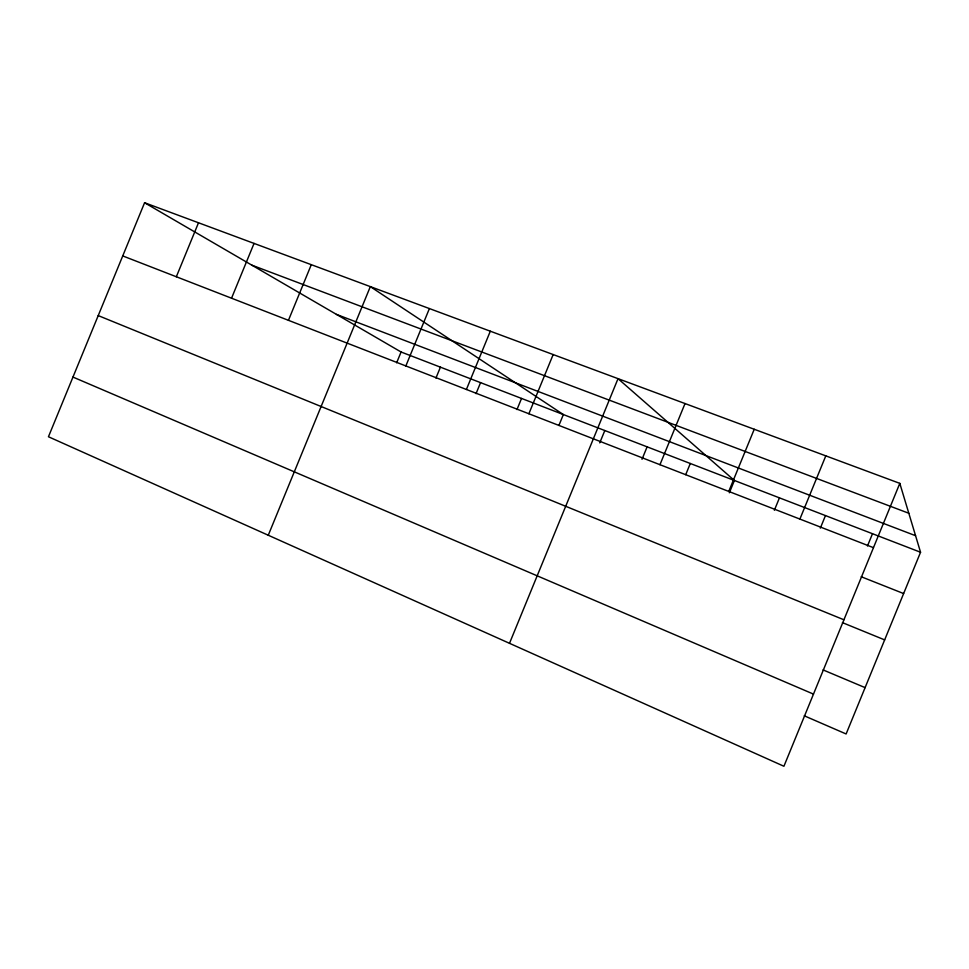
<?xml version="1.0" encoding="UTF-8"?>
<svg xmlns="http://www.w3.org/2000/svg" width="969" height="969" viewBox="0 0 969 969"><rect width="100%" height="100%" fill="white"/><g stroke="black" fill="none" stroke-linecap="round" stroke-linejoin="round"><path stroke-width="1.45" d="M176.334 276.759L198.5 222.773M231.543 298.21L254.048 243.413M288.447 320.327L311.291 264.682M268.268 535.239L370.328 286.618L563.364 414.562L558.919 425.403M396.648 362.794L401.081 352.001L144.587 202.739L48.45 436.753L783.921 766.261L899.813 483.361L144.587 202.739M405.854 365.943L429.4 308.566M435.941 378.067L440.423 367.166M466.404 389.477L490.314 331.204M476.045 393.656L480.563 382.646M516.974 409.56L521.54 398.441M528.88 413.751L553.166 354.557M509.5 643.319L618.028 378.661L734.405 480.491L729.366 492.773M599.75 442.857L604.813 430.539M642.011 459.294L647.11 446.842M659.962 464.696L685.022 403.552M685.713 474.677L690.303 463.497M728.761 491.428L754.233 429.267M774.364 510.263L779.451 497.86M799.897 519.069L825.794 455.866M820.331 528.141L825.467 515.593M867.473 545.983L872.488 533.725M899.813 483.361L920.55 552.245L846.119 733.969L804.258 715.8M251.916 265.191L908.813 513.255M336.4 314.368L915.56 535.7M401.081 352.001L920.55 552.245M122.736 255.925L873.469 547.667M861.223 576.749L903.629 593.561M98.22 315.591L843.926 619.785M842.424 622.631L884.661 639.891M823.056 669.906L865.099 687.627M72.966 377.074L813.476 694.107"/></g></svg>
